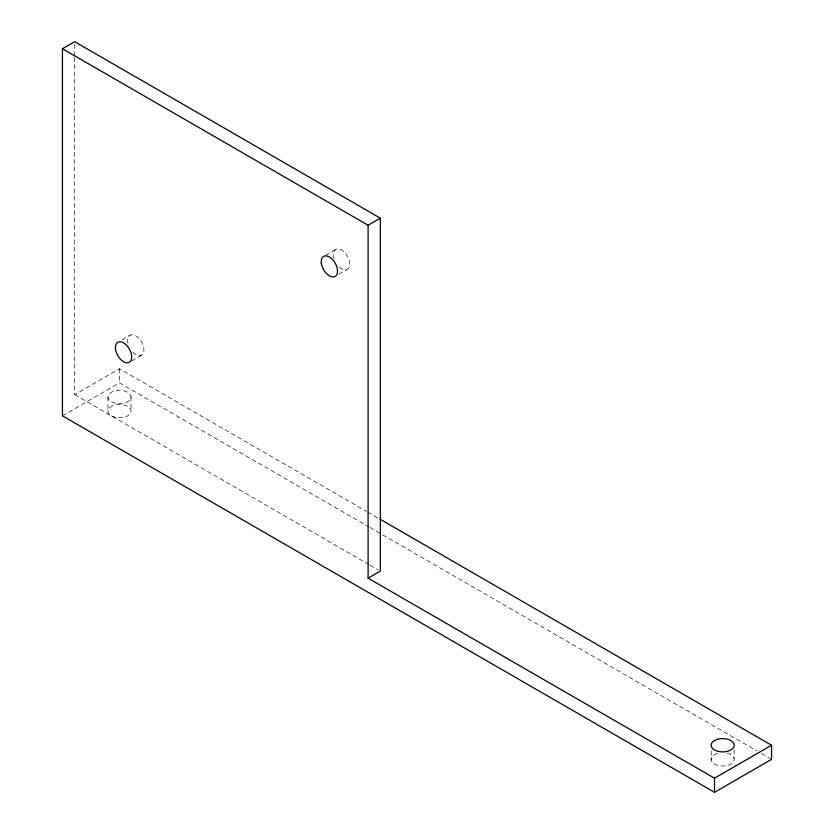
<?xml version="1.0" encoding="UTF-8"?>
<svg xmlns="http://www.w3.org/2000/svg" width="834" height="834" viewBox="0 0 834 834"><rect width="100%" height="100%" fill="white"/><g stroke="black" fill="none" stroke-linecap="round" stroke-linejoin="round"><path stroke-width="0.63" stroke-dasharray="4.17 3.13" d="M122.16 339.792L129.937 335.31M131.636 360.945L141.644 355.169M74.664 57.327L74.664 394.649L119.491 368.764L366.553 511.409M325.416 255.475L336.529 249.053M62.435 415.822L119.491 382.889L368.816 526.827M338.896 274.136L346.673 269.643M367.69 512.066L378.97 518.571M369.942 527.484L756.897 750.892M761.411 753.498L771.565 759.357M74.664 394.649L369.045 564.608M370.171 565.264L378.063 569.82M734.118 749.662L734.118 758.648M711.204 751.09L711.204 760.076M131.011 396.89L131.011 411.006M119.491 368.764L119.491 382.889M107.961 397.12L107.961 411.235M74.664 44.306L74.664 56.024M727.321 753.269A11.53 6.651 0 0 1 731.637 763.527A11.53 6.651 0 0 1 713.351 763.287A11.53 6.651 0 0 1 718.501 753.154M127.956 343.285A11.53 6.651 60 0 1 135.431 335.622A11.53 6.651 60 0 1 143.802 351.625A11.53 6.651 60 0 1 132.46 351.906M334.132 258.79A11.53 6.651 60 0 1 340.397 249.345A11.53 6.651 60 0 1 349.707 265.087A11.53 6.651 60 0 1 338.614 266.38M111.475 415.905A11.53 6.651 0 0 0 130.677 412.736A11.53 6.651 0 0 0 116.322 404.719A11.53 6.651 0 0 0 111.475 415.905M111.475 401.79A11.53 6.651 0 0 0 130.677 398.621A11.53 6.651 0 0 0 116.322 390.604A11.53 6.651 0 0 0 111.475 401.79"/><path stroke-width="1.25" d="M62.435 48.758L74.664 41.7L380.325 218.174L380.325 571.123L368.096 578.181L368.096 225.232L62.435 48.758L62.435 415.822L714.509 792.3L771.565 759.357L771.565 745.242L380.096 519.228M368.096 225.232L380.325 218.174M368.096 578.181L714.509 778.185L771.565 745.242M714.509 778.185L714.509 792.3M115.415 347.736A11.53 6.651 60 0 0 127.748 362.79A11.53 6.651 60 0 0 127.529 346.36A11.53 6.651 60 0 0 115.415 347.736M321.319 263.148A11.53 6.651 60 0 0 334.455 276.7A11.53 6.651 60 0 0 332.37 259.374A11.53 6.651 60 0 0 321.319 263.148M715.436 750.423A11.53 6.651 0 0 0 734.056 746.263A11.53 6.651 0 0 0 718.501 739.039A11.53 6.651 0 0 0 715.436 750.423"/></g></svg>
